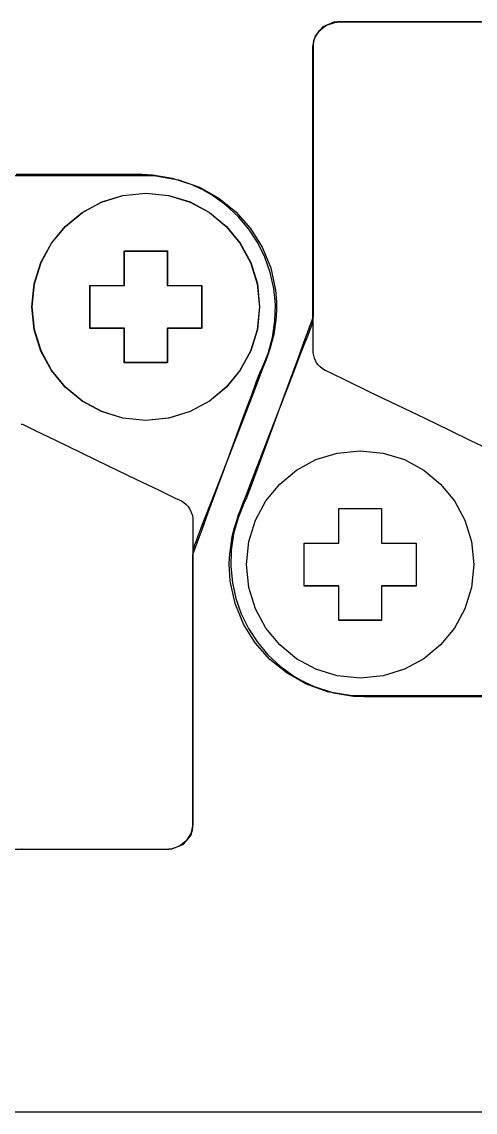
# Model space of a CAD drawing. Extents: x 1 to 47.7, y 0.2 to 35.
# Drawn here: x 37.102 to 37.63, y 8.915 to 10.185 of the extents above; entities that cross this region are included whole.
import ezdxf

# ---------------------------------------------------------------- set-up
doc = ezdxf.new("R2010")
doc.units = 0
doc.header["$MEASUREMENT"] = 0
for name, color, linetype in [('7_1__EMPTY_IO_BOARD_POSITI', 7, 'CONTINUOUS'), ('7_2___8__INDEPENDENT_INPUT', 7, 'CONTINUOUS'), ('7_3___8__OPTOISO_INDEPENDE', 7, 'CONTINUOUS'), ('7_4___24__OPTOISO_INDEPEND', 7, 'CONTINUOUS'), ('7_5___8__INDEPENDENT_INPUT', 7, 'CONTINUOUS'), ('7_6____8__INDEPENDENT_INPU', 7, 'CONTINUOUS'), ('7_7____8__OPTOISO_INDEPEND', 7, 'CONTINUOUS'), ('7_8____8__OPTOISO_INDEPEND', 7, 'CONTINUOUS'), ('8_0_____DWG', 7, 'CONTINUOUS')]:
    doc.layers.add(name, color=color, linetype=linetype)

msp = doc.modelspace()

# ---------------------------------------------------------------- linework, layer by layer
at = {"layer": '7_1__EMPTY_IO_BOARD_POSITI'}
for points in [[(37.6445, 9.3999), (37.6082, 9.3999), (37.5718, 9.3999), (37.539, 9.3999), (37.5251, 9.3999), (37.5133, 9.3999), (37.5042, 9.3999), (37.4982, 9.3999), (37.4957, 9.3999), (37.4942, 9.3999), (37.4908, 9.4), (37.484, 9.4003), (37.4576, 9.4047), (37.433, 9.4135), (37.4105, 9.4261), (37.3905, 9.4423), (37.3735, 9.4615), (37.3599, 9.4834), (37.3501, 9.5076), (37.3444, 9.5335), (37.3433, 9.547), (37.3432, 9.5531), (37.3432, 9.5544), (37.3437, 9.5648), (37.3466, 9.585), (37.3491, 9.5948), (37.3503, 9.5989), (37.3504, 9.5993), (37.3519, 9.6043), (37.353, 9.6081), (37.3537, 9.61), (37.3558, 9.6154), (37.3591, 9.624), (37.3635, 9.6352), (37.3687, 9.6487), (37.3746, 9.664), (37.3878, 9.6982), (37.4152, 9.7691), (37.4267, 9.7989), (37.4313, 9.8108), (37.435, 9.8202), (37.4374, 9.8265), (37.4386, 9.8295), (37.4387, 9.8298), (37.4389, 9.8305), (37.4396, 9.8326), (37.4406, 9.8386), (37.4407, 9.8404), (37.4407, 9.8405), (37.4407, 9.8425), (37.4407, 9.8496), (37.4407, 9.8611), (37.4407, 9.8765), (37.4407, 9.8952), (37.4407, 9.9166), (37.4407, 9.94), (37.4407, 10.0414), (37.4407, 10.0882), (37.4407, 10.1085), (37.4407, 10.1259), (37.4407, 10.1397), (37.4407, 10.1494), (37.4407, 10.1544), (37.4407, 10.1564), (37.443, 10.1665), (37.4485, 10.175), (37.4564, 10.1813), (37.4661, 10.1845), (37.4688, 10.1848), (37.4701, 10.1849), (37.4707, 10.1849), (37.4743, 10.1849), (37.4833, 10.1849), (37.4976, 10.1849), (37.517, 10.1849), (37.5413, 10.1849), (37.5705, 10.1849), (37.6044, 10.1849), (37.6428, 10.1849)], [(37.0715, 10.006), (37.103, 10.006), (37.1379, 10.006), (37.1728, 10.006), (37.2043, 10.006), (37.2177, 10.006), (37.229, 10.006), (37.2377, 10.006), (37.2435, 10.006), (37.2459, 10.006), (37.2474, 10.006), (37.2508, 10.0059), (37.2576, 10.0056), (37.284, 10.0012), (37.3086, 9.9924), (37.3311, 9.9798), (37.351, 9.9636), (37.368, 9.9444), (37.3817, 9.9225), (37.3915, 9.8984), (37.3971, 9.8724), (37.3983, 9.8589), (37.3984, 9.8528), (37.3984, 9.8515), (37.3979, 9.8411), (37.395, 9.8209), (37.3925, 9.8111), (37.3913, 9.807), (37.3912, 9.8066), (37.3897, 9.8016), (37.3886, 9.7979), (37.3886, 9.7979), (37.3879, 9.7959), (37.3858, 9.7905), (37.3824, 9.7819), (37.3781, 9.7707), (37.3729, 9.7572), (37.367, 9.7419), (37.3538, 9.7077), (37.3263, 9.6368), (37.3148, 9.6071), (37.3102, 9.5951), (37.3066, 9.5858), (37.3041, 9.5794), (37.303, 9.5764), (37.3029, 9.5762), (37.3027, 9.5754), (37.302, 9.5733), (37.301, 9.5673), (37.3009, 9.5655), (37.3009, 9.5654), (37.3009, 9.5634), (37.3009, 9.5564), (37.3009, 9.5448), (37.3009, 9.5294), (37.3009, 9.5107), (37.3009, 9.4893), (37.3009, 9.466), (37.3009, 9.3645), (37.3009, 9.3177), (37.3009, 9.2974), (37.3009, 9.28), (37.3009, 9.2662), (37.3009, 9.2565), (37.3009, 9.2515), (37.3009, 9.2495), (37.2985, 9.2394), (37.2931, 9.2309), (37.2852, 9.2247), (37.2755, 9.2214), (37.2728, 9.2211), (37.2715, 9.221), (37.2708, 9.221), (37.2673, 9.221), (37.2583, 9.221), (37.2441, 9.221), (37.2247, 9.221), (37.2004, 9.221), (37.1712, 9.221), (37.1374, 9.221), (37.0991, 9.221)], [(37.2209, 9.8778), (37.2209, 9.9181), (37.2709, 9.9181), (37.2709, 9.8778), (37.311, 9.8778), (37.311, 9.8279), (37.2709, 9.8279), (37.2709, 9.7879), (37.2209, 9.7879), (37.2209, 9.8279), (37.1808, 9.8279), (37.1808, 9.8778), (37.2209, 9.8778)], [(37.4707, 9.5777), (37.4707, 9.618), (37.5206, 9.618), (37.5206, 9.5777), (37.5608, 9.5777), (37.5608, 9.5277), (37.5206, 9.5277), (37.5206, 9.4878), (37.4707, 9.4878), (37.4707, 9.5277), (37.4306, 9.5277), (37.4306, 9.5777), (37.4707, 9.5777)]]:
    msp.add_lwpolyline(points, dxfattribs=at)
for points in [[(37.3784, 9.853), (37.3757, 9.8263), (37.368, 9.8015), (37.3557, 9.779), (37.3396, 9.7594), (37.32, 9.7432), (37.2975, 9.731), (37.2726, 9.7232), (37.2459, 9.7206), (37.2192, 9.7232), (37.1943, 9.731), (37.1718, 9.7432), (37.1522, 9.7594), (37.1361, 9.779), (37.1239, 9.8015), (37.1161, 9.8263), (37.1134, 9.853), (37.1161, 9.8797), (37.1239, 9.9046), (37.1361, 9.9271), (37.1522, 9.9467), (37.1718, 9.9629), (37.1943, 9.9751), (37.2192, 9.9828), (37.2459, 9.9855), (37.2726, 9.9828), (37.2975, 9.9751), (37.32, 9.9629), (37.3396, 9.9467), (37.3557, 9.9271), (37.368, 9.9046), (37.3757, 9.8797)], [(37.6281, 9.5529), (37.6254, 9.5262), (37.6177, 9.5013), (37.6055, 9.4788), (37.5893, 9.4592), (37.5697, 9.443), (37.5472, 9.4308), (37.5224, 9.4231), (37.4957, 9.4204), (37.469, 9.4231), (37.4441, 9.4308), (37.4216, 9.443), (37.402, 9.4592), (37.3858, 9.4788), (37.3736, 9.5013), (37.3659, 9.5262), (37.3632, 9.5529), (37.3659, 9.5796), (37.3736, 9.6045), (37.3858, 9.627), (37.402, 9.6466), (37.4216, 9.6627), (37.4441, 9.675), (37.469, 9.6827), (37.4957, 9.6854), (37.5224, 9.6827), (37.5472, 9.675), (37.5697, 9.6627), (37.5893, 9.6466), (37.6055, 9.627), (37.6177, 9.6045), (37.6254, 9.5796)]]:
    msp.add_lwpolyline(points, close=True, dxfattribs=at)
at = {"layer": '7_2___8__INDEPENDENT_INPUT'}
for points in [[(37.6368, 10.1851), (37.6095, 10.1851), (37.5845, 10.1851), (37.5618, 10.1851), (37.5415, 10.1851), (37.5237, 10.1851), (37.5083, 10.1851), (37.4955, 10.1851), (37.4854, 10.1851), (37.4779, 10.1851), (37.4731, 10.1851), (37.4707, 10.1851), (37.4688, 10.185), (37.4651, 10.1846), (37.452, 10.1792), (37.4435, 10.1692), (37.4414, 10.163), (37.4411, 10.1597), (37.4411, 10.1554), (37.4411, 10.1498), (37.4411, 10.1419), (37.4411, 10.1201), (37.4411, 10.0917), (37.4411, 10.0587), (37.4411, 9.9856), (37.4411, 9.9492), (37.4411, 9.9154), (37.4411, 9.886), (37.4411, 9.8627), (37.4411, 9.8539), (37.4411, 9.8474), (37.4411, 9.8433), (37.4411, 9.8419), (37.4407, 9.8409), (37.4397, 9.8382), (37.436, 9.8279), (37.4302, 9.8123), (37.423, 9.7926), (37.4057, 9.7456), (37.3877, 9.6966), (37.3795, 9.6745), (37.3725, 9.6555), (37.3671, 9.6408), (37.3638, 9.6318), (37.3631, 9.6298), (37.3629, 9.6294), (37.3611, 9.6258), (37.3534, 9.6074), (37.3482, 9.5885), (37.3454, 9.5695), (37.3449, 9.5504), (37.3468, 9.5315), (37.3509, 9.5131), (37.3571, 9.4952), (37.3655, 9.4782), (37.3759, 9.4623), (37.3882, 9.4476), (37.4025, 9.4344), (37.4186, 9.4229), (37.4273, 9.4178), (37.4299, 9.4164), (37.4312, 9.4158), (37.442, 9.4109), (37.4646, 9.4035), (37.488, 9.3996), (37.4999, 9.399), (37.5037, 9.3989), (37.512, 9.3989), (37.5265, 9.3989), (37.5459, 9.3989), (37.569, 9.3989), (37.5943, 9.3989), (37.6469, 9.3989)], [(37.0754, 9.2211), (37.105, 9.2211), (37.1323, 9.2211), (37.1573, 9.2211), (37.18, 9.2211), (37.2003, 9.2211), (37.2181, 9.2211), (37.2335, 9.2211), (37.2463, 9.2211), (37.2564, 9.2211), (37.2639, 9.2211), (37.2687, 9.2211), (37.2711, 9.2211), (37.273, 9.2212), (37.2768, 9.2216), (37.2898, 9.2271), (37.2984, 9.237), (37.3004, 9.2432), (37.3007, 9.2465), (37.3007, 9.2508), (37.3007, 9.2564), (37.3007, 9.2643), (37.3007, 9.2861), (37.3007, 9.3144), (37.3007, 9.3475), (37.3007, 9.4205), (37.3007, 9.4568), (37.3007, 9.4906), (37.3007, 9.5201), (37.3007, 9.5433), (37.3007, 9.5521), (37.3007, 9.5586), (37.3007, 9.5627), (37.3007, 9.5641), (37.3011, 9.5651), (37.3021, 9.5678), (37.3058, 9.5781), (37.3116, 9.5937), (37.3188, 9.6134), (37.3361, 9.6604), (37.3541, 9.7094), (37.3623, 9.7316), (37.3693, 9.7506), (37.3747, 9.7652), (37.378, 9.7742), (37.3787, 9.7763), (37.3789, 9.7766), (37.3807, 9.7802), (37.3884, 9.7987), (37.3936, 9.8175), (37.3964, 9.8366), (37.3969, 9.8556), (37.395, 9.8745), (37.3909, 9.893), (37.3847, 9.9108), (37.3763, 9.9278), (37.3659, 9.9437), (37.3536, 9.9584), (37.3393, 9.9716), (37.3232, 9.9832), (37.3145, 9.9882), (37.3119, 9.9896), (37.3106, 9.9903), (37.2998, 9.9952), (37.2772, 10.0025), (37.2538, 10.0064), (37.2419, 10.0071), (37.2381, 10.0071), (37.2298, 10.0071), (37.2153, 10.0071), (37.1959, 10.0071), (37.1729, 10.0071), (37.1475, 10.0071), (37.0949, 10.0071)], [(37.2212, 9.8781), (37.2212, 9.9184), (37.2711, 9.9184), (37.2711, 9.8781), (37.3113, 9.8781), (37.3113, 9.8282), (37.2711, 9.8282), (37.2711, 9.7882), (37.2212, 9.7882), (37.2212, 9.8282), (37.181, 9.8282), (37.181, 9.8781), (37.2212, 9.8781)], [(37.6379, 9.6906), (37.6244, 9.6971), (37.601, 9.7084), (37.5712, 9.7228), (37.5387, 9.7385), (37.507, 9.7538), (37.48, 9.7669), (37.4611, 9.776), (37.454, 9.7794), (37.4513, 9.7812), (37.4489, 9.7833), (37.4468, 9.7855), (37.445, 9.788), (37.4435, 9.7906), (37.4424, 9.7934), (37.4416, 9.7963), (37.4411, 9.7993), (37.4411, 9.8013), (37.4411, 9.8043), (37.4411, 9.8094), (37.4411, 9.816), (37.4411, 9.8232), (37.4411, 9.8302), (37.4411, 9.8361), (37.4411, 9.8403), (37.4411, 9.8419)], [(37.101, 9.7163), (37.1019, 9.7163), (37.1039, 9.7154), (37.1173, 9.7089), (37.1407, 9.6977), (37.1704, 9.6833), (37.2029, 9.6676), (37.2344, 9.6524), (37.2614, 9.6394), (37.2803, 9.6303), (37.2874, 9.6269), (37.2901, 9.6251), (37.2926, 9.623), (37.2948, 9.6208), (37.2966, 9.6183), (37.2982, 9.6156), (37.2994, 9.6128), (37.3002, 9.6098), (37.3007, 9.6067), (37.3007, 9.6047), (37.3007, 9.6018), (37.3007, 9.5966), (37.3007, 9.59), (37.3007, 9.5828), (37.3007, 9.5758), (37.3007, 9.5699), (37.3007, 9.5657), (37.3007, 9.5641)], [(37.4707, 9.5779), (37.4707, 9.6182), (37.5207, 9.6182), (37.5207, 9.5779), (37.5608, 9.5779), (37.5608, 9.5279), (37.5207, 9.5279), (37.5207, 9.488), (37.4707, 9.488), (37.4707, 9.5279), (37.4306, 9.5279), (37.4306, 9.5779), (37.4707, 9.5779)], [(37.102, 9.2211), (37.1016, 9.2211)]]:
    msp.add_lwpolyline(points, dxfattribs=at)
for points in [[(37.3786, 9.8532), (37.3759, 9.8265), (37.3682, 9.8016), (37.356, 9.7791), (37.3398, 9.7595), (37.3202, 9.7433), (37.2977, 9.7311), (37.2728, 9.7234), (37.2461, 9.7207), (37.2194, 9.7234), (37.1946, 9.7311), (37.1721, 9.7433), (37.1525, 9.7595), (37.1363, 9.7791), (37.1241, 9.8016), (37.1164, 9.8265), (37.1137, 9.8532), (37.1164, 9.8799), (37.1241, 9.9047), (37.1363, 9.9272), (37.1525, 9.9468), (37.1721, 9.963), (37.1946, 9.9752), (37.2194, 9.9829), (37.2461, 9.9856), (37.2728, 9.9829), (37.2977, 9.9752), (37.3202, 9.963), (37.3398, 9.9468), (37.356, 9.9272), (37.3682, 9.9047), (37.3759, 9.8799)], [(37.6281, 9.5529), (37.6254, 9.5262), (37.6177, 9.5013), (37.6055, 9.4788), (37.5893, 9.4592), (37.5697, 9.443), (37.5472, 9.4308), (37.5224, 9.4231), (37.4957, 9.4204), (37.469, 9.4231), (37.4441, 9.4308), (37.4216, 9.443), (37.402, 9.4592), (37.3858, 9.4788), (37.3736, 9.5013), (37.3659, 9.5262), (37.3632, 9.5529), (37.3659, 9.5796), (37.3736, 9.6045), (37.3858, 9.627), (37.402, 9.6466), (37.4216, 9.6627), (37.4441, 9.675), (37.469, 9.6827), (37.4957, 9.6854), (37.5224, 9.6827), (37.5472, 9.675), (37.5697, 9.6627), (37.5893, 9.6466), (37.6055, 9.627), (37.6177, 9.6045), (37.6254, 9.5796)]]:
    msp.add_lwpolyline(points, close=True, dxfattribs=at)
at = {"layer": '7_3___8__OPTOISO_INDEPENDE'}
for points in [[(37.6368, 10.1851), (37.6095, 10.1851), (37.5845, 10.1851), (37.5618, 10.1851), (37.5415, 10.1851), (37.5237, 10.1851), (37.5083, 10.1851), (37.4955, 10.1851), (37.4854, 10.1851), (37.4779, 10.1851), (37.4731, 10.1851), (37.4707, 10.1851), (37.4688, 10.185), (37.4651, 10.1846), (37.452, 10.1792), (37.4435, 10.1692), (37.4414, 10.163), (37.4411, 10.1597), (37.4411, 10.1554), (37.4411, 10.1498), (37.4411, 10.1419), (37.4411, 10.1201), (37.4411, 10.0917), (37.4411, 10.0587), (37.4411, 9.9856), (37.4411, 9.9492), (37.4411, 9.9154), (37.4411, 9.886), (37.4411, 9.8627), (37.4411, 9.8539), (37.4411, 9.8474), (37.4411, 9.8433), (37.4411, 9.8419), (37.4407, 9.8409), (37.4397, 9.8382), (37.436, 9.8279), (37.4302, 9.8123), (37.423, 9.7926), (37.4057, 9.7456), (37.3877, 9.6966), (37.3795, 9.6745), (37.3725, 9.6555), (37.3671, 9.6408), (37.3638, 9.6318), (37.3631, 9.6298), (37.3629, 9.6294), (37.3611, 9.6258), (37.3534, 9.6074), (37.3482, 9.5885), (37.3454, 9.5695), (37.3449, 9.5504), (37.3468, 9.5315), (37.3509, 9.5131), (37.3571, 9.4952), (37.3655, 9.4782), (37.3759, 9.4623), (37.3882, 9.4476), (37.4025, 9.4344), (37.4186, 9.4229), (37.4273, 9.4178), (37.4299, 9.4164), (37.4312, 9.4158), (37.442, 9.4109), (37.4646, 9.4035), (37.488, 9.3996), (37.4999, 9.399), (37.5037, 9.3989), (37.512, 9.3989), (37.5265, 9.3989), (37.5459, 9.3989), (37.569, 9.3989), (37.5943, 9.3989), (37.6469, 9.3989)], [(37.0754, 9.2211), (37.105, 9.2211), (37.1323, 9.2211), (37.1573, 9.2211), (37.18, 9.2211), (37.2003, 9.2211), (37.2181, 9.2211), (37.2335, 9.2211), (37.2463, 9.2211), (37.2564, 9.2211), (37.2639, 9.2211), (37.2687, 9.2211), (37.2711, 9.2211), (37.273, 9.2212), (37.2768, 9.2216), (37.2898, 9.2271), (37.2984, 9.237), (37.3004, 9.2432), (37.3007, 9.2465), (37.3007, 9.2508), (37.3007, 9.2564), (37.3007, 9.2643), (37.3007, 9.2861), (37.3007, 9.3144), (37.3007, 9.3475), (37.3007, 9.4205), (37.3007, 9.4568), (37.3007, 9.4906), (37.3007, 9.5201), (37.3007, 9.5433), (37.3007, 9.5521), (37.3007, 9.5586), (37.3007, 9.5627), (37.3007, 9.5641), (37.3011, 9.5651), (37.3021, 9.5678), (37.3058, 9.5781), (37.3116, 9.5937), (37.3188, 9.6134), (37.3361, 9.6604), (37.3541, 9.7094), (37.3623, 9.7316), (37.3693, 9.7506), (37.3747, 9.7652), (37.378, 9.7742), (37.3787, 9.7763), (37.3789, 9.7766), (37.3807, 9.7802), (37.3884, 9.7987), (37.3936, 9.8175), (37.3964, 9.8366), (37.3969, 9.8556), (37.395, 9.8745), (37.3909, 9.893), (37.3847, 9.9108), (37.3763, 9.9278), (37.3659, 9.9437), (37.3536, 9.9584), (37.3393, 9.9716), (37.3232, 9.9832), (37.3145, 9.9882), (37.3119, 9.9896), (37.3106, 9.9903), (37.2998, 9.9952), (37.2772, 10.0025), (37.2538, 10.0064), (37.2419, 10.0071), (37.2381, 10.0071), (37.2298, 10.0071), (37.2153, 10.0071), (37.1959, 10.0071), (37.1729, 10.0071), (37.1475, 10.0071), (37.0949, 10.0071)], [(37.2212, 9.8781), (37.2212, 9.9184), (37.2711, 9.9184), (37.2711, 9.8781), (37.3113, 9.8781), (37.3113, 9.8282), (37.2711, 9.8282), (37.2711, 9.7882), (37.2212, 9.7882), (37.2212, 9.8282), (37.181, 9.8282), (37.181, 9.8781), (37.2212, 9.8781)], [(37.6379, 9.6906), (37.6244, 9.6971), (37.601, 9.7084), (37.5712, 9.7228), (37.5387, 9.7385), (37.507, 9.7538), (37.48, 9.7669), (37.4611, 9.776), (37.454, 9.7794), (37.4513, 9.7812), (37.4489, 9.7833), (37.4468, 9.7855), (37.445, 9.788), (37.4435, 9.7906), (37.4424, 9.7934), (37.4416, 9.7963), (37.4411, 9.7993), (37.4411, 9.8013), (37.4411, 9.8043), (37.4411, 9.8094), (37.4411, 9.816), (37.4411, 9.8232), (37.4411, 9.8302), (37.4411, 9.8361), (37.4411, 9.8403), (37.4411, 9.8419)], [(37.101, 9.7163), (37.1019, 9.7163), (37.1039, 9.7154), (37.1173, 9.7089), (37.1407, 9.6977), (37.1704, 9.6833), (37.2029, 9.6676), (37.2344, 9.6524), (37.2614, 9.6394), (37.2803, 9.6303), (37.2874, 9.6269), (37.2901, 9.6251), (37.2926, 9.623), (37.2948, 9.6208), (37.2966, 9.6183), (37.2982, 9.6156), (37.2994, 9.6128), (37.3002, 9.6098), (37.3007, 9.6067), (37.3007, 9.6047), (37.3007, 9.6018), (37.3007, 9.5966), (37.3007, 9.59), (37.3007, 9.5828), (37.3007, 9.5758), (37.3007, 9.5699), (37.3007, 9.5657), (37.3007, 9.5641)], [(37.4707, 9.5779), (37.4707, 9.6182), (37.5207, 9.6182), (37.5207, 9.5779), (37.5608, 9.5779), (37.5608, 9.5279), (37.5207, 9.5279), (37.5207, 9.488), (37.4707, 9.488), (37.4707, 9.5279), (37.4306, 9.5279), (37.4306, 9.5779), (37.4707, 9.5779)], [(37.102, 9.2211), (37.1016, 9.2211)]]:
    msp.add_lwpolyline(points, dxfattribs=at)
for points in [[(37.3786, 9.8532), (37.3759, 9.8265), (37.3682, 9.8016), (37.356, 9.7791), (37.3398, 9.7595), (37.3202, 9.7433), (37.2977, 9.7311), (37.2728, 9.7234), (37.2461, 9.7207), (37.2194, 9.7234), (37.1946, 9.7311), (37.1721, 9.7433), (37.1525, 9.7595), (37.1363, 9.7791), (37.1241, 9.8016), (37.1164, 9.8265), (37.1137, 9.8532), (37.1164, 9.8799), (37.1241, 9.9047), (37.1363, 9.9272), (37.1525, 9.9468), (37.1721, 9.963), (37.1946, 9.9752), (37.2194, 9.9829), (37.2461, 9.9856), (37.2728, 9.9829), (37.2977, 9.9752), (37.3202, 9.963), (37.3398, 9.9468), (37.356, 9.9272), (37.3682, 9.9047), (37.3759, 9.8799)], [(37.6281, 9.5529), (37.6254, 9.5262), (37.6177, 9.5013), (37.6055, 9.4788), (37.5893, 9.4592), (37.5697, 9.443), (37.5472, 9.4308), (37.5224, 9.4231), (37.4957, 9.4204), (37.469, 9.4231), (37.4441, 9.4308), (37.4216, 9.443), (37.402, 9.4592), (37.3858, 9.4788), (37.3736, 9.5013), (37.3659, 9.5262), (37.3632, 9.5529), (37.3659, 9.5796), (37.3736, 9.6045), (37.3858, 9.627), (37.402, 9.6466), (37.4216, 9.6627), (37.4441, 9.675), (37.469, 9.6827), (37.4957, 9.6854), (37.5224, 9.6827), (37.5472, 9.675), (37.5697, 9.6627), (37.5893, 9.6466), (37.6055, 9.627), (37.6177, 9.6045), (37.6254, 9.5796)]]:
    msp.add_lwpolyline(points, close=True, dxfattribs=at)
at = {"layer": '7_4___24__OPTOISO_INDEPEND'}
for points in [[(37.6368, 10.1851), (37.6095, 10.1851), (37.5845, 10.1851), (37.5618, 10.1851), (37.5415, 10.1851), (37.5237, 10.1851), (37.5083, 10.1851), (37.4955, 10.1851), (37.4854, 10.1851), (37.4779, 10.1851), (37.4731, 10.1851), (37.4707, 10.1851), (37.4688, 10.185), (37.4651, 10.1846), (37.452, 10.1792), (37.4435, 10.1692), (37.4414, 10.163), (37.4411, 10.1597), (37.4411, 10.1554), (37.4411, 10.1498), (37.4411, 10.1419), (37.4411, 10.1201), (37.4411, 10.0917), (37.4411, 10.0587), (37.4411, 9.9856), (37.4411, 9.9492), (37.4411, 9.9154), (37.4411, 9.886), (37.4411, 9.8627), (37.4411, 9.8539), (37.4411, 9.8474), (37.4411, 9.8433), (37.4411, 9.8419), (37.4407, 9.8409), (37.4397, 9.8382), (37.436, 9.8279), (37.4302, 9.8123), (37.423, 9.7926), (37.4057, 9.7456), (37.3877, 9.6966), (37.3795, 9.6745), (37.3725, 9.6555), (37.3671, 9.6408), (37.3638, 9.6318), (37.3631, 9.6298), (37.3629, 9.6294), (37.3611, 9.6258), (37.3534, 9.6074), (37.3482, 9.5885), (37.3454, 9.5695), (37.3449, 9.5504), (37.3468, 9.5315), (37.3509, 9.5131), (37.3571, 9.4952), (37.3655, 9.4782), (37.3759, 9.4623), (37.3882, 9.4476), (37.4025, 9.4344), (37.4186, 9.4229), (37.4273, 9.4178), (37.4299, 9.4164), (37.4312, 9.4158), (37.442, 9.4109), (37.4646, 9.4035), (37.488, 9.3996), (37.4999, 9.399), (37.5037, 9.3989), (37.512, 9.3989), (37.5265, 9.3989), (37.5459, 9.3989), (37.569, 9.3989), (37.5943, 9.3989), (37.6469, 9.3989)], [(37.0754, 9.2211), (37.105, 9.2211), (37.1323, 9.2211), (37.1573, 9.2211), (37.18, 9.2211), (37.2003, 9.2211), (37.2181, 9.2211), (37.2335, 9.2211), (37.2463, 9.2211), (37.2564, 9.2211), (37.2639, 9.2211), (37.2687, 9.2211), (37.2711, 9.2211), (37.273, 9.2212), (37.2768, 9.2216), (37.2898, 9.2271), (37.2984, 9.237), (37.3004, 9.2432), (37.3007, 9.2465), (37.3007, 9.2508), (37.3007, 9.2564), (37.3007, 9.2643), (37.3007, 9.2861), (37.3007, 9.3144), (37.3007, 9.3475), (37.3007, 9.4205), (37.3007, 9.4568), (37.3007, 9.4906), (37.3007, 9.5201), (37.3007, 9.5433), (37.3007, 9.5521), (37.3007, 9.5586), (37.3007, 9.5627), (37.3007, 9.5641), (37.3011, 9.5651), (37.3021, 9.5678), (37.3058, 9.5781), (37.3116, 9.5937), (37.3188, 9.6134), (37.3361, 9.6604), (37.3541, 9.7094), (37.3623, 9.7316), (37.3693, 9.7506), (37.3747, 9.7652), (37.378, 9.7742), (37.3787, 9.7763), (37.3789, 9.7766), (37.3807, 9.7802), (37.3884, 9.7987), (37.3936, 9.8175), (37.3964, 9.8366), (37.3969, 9.8556), (37.395, 9.8745), (37.3909, 9.893), (37.3847, 9.9108), (37.3763, 9.9278), (37.3659, 9.9437), (37.3536, 9.9584), (37.3393, 9.9716), (37.3232, 9.9832), (37.3145, 9.9882), (37.3119, 9.9896), (37.3106, 9.9903), (37.2998, 9.9952), (37.2772, 10.0025), (37.2538, 10.0064), (37.2419, 10.0071), (37.2381, 10.0071), (37.2298, 10.0071), (37.2153, 10.0071), (37.1959, 10.0071), (37.1729, 10.0071), (37.1475, 10.0071), (37.0949, 10.0071)], [(37.2212, 9.8781), (37.2212, 9.9184), (37.2711, 9.9184), (37.2711, 9.8781), (37.3113, 9.8781), (37.3113, 9.8282), (37.2711, 9.8282), (37.2711, 9.7882), (37.2212, 9.7882), (37.2212, 9.8282), (37.181, 9.8282), (37.181, 9.8781), (37.2212, 9.8781)], [(37.6379, 9.6906), (37.6244, 9.6971), (37.601, 9.7084), (37.5712, 9.7228), (37.5387, 9.7385), (37.507, 9.7538), (37.48, 9.7669), (37.4611, 9.776), (37.454, 9.7794), (37.4513, 9.7812), (37.4489, 9.7833), (37.4468, 9.7855), (37.445, 9.788), (37.4435, 9.7906), (37.4424, 9.7934), (37.4416, 9.7963), (37.4411, 9.7993), (37.4411, 9.8013), (37.4411, 9.8043), (37.4411, 9.8094), (37.4411, 9.816), (37.4411, 9.8232), (37.4411, 9.8302), (37.4411, 9.8361), (37.4411, 9.8403), (37.4411, 9.8419)], [(37.101, 9.7163), (37.1019, 9.7163), (37.1039, 9.7154), (37.1173, 9.7089), (37.1407, 9.6977), (37.1704, 9.6833), (37.2029, 9.6676), (37.2344, 9.6524), (37.2614, 9.6394), (37.2803, 9.6303), (37.2874, 9.6269), (37.2901, 9.6251), (37.2926, 9.623), (37.2948, 9.6208), (37.2966, 9.6183), (37.2982, 9.6156), (37.2994, 9.6128), (37.3002, 9.6098), (37.3007, 9.6067), (37.3007, 9.6047), (37.3007, 9.6018), (37.3007, 9.5966), (37.3007, 9.59), (37.3007, 9.5828), (37.3007, 9.5758), (37.3007, 9.5699), (37.3007, 9.5657), (37.3007, 9.5641)], [(37.4707, 9.5779), (37.4707, 9.6182), (37.5207, 9.6182), (37.5207, 9.5779), (37.5608, 9.5779), (37.5608, 9.5279), (37.5207, 9.5279), (37.5207, 9.488), (37.4707, 9.488), (37.4707, 9.5279), (37.4306, 9.5279), (37.4306, 9.5779), (37.4707, 9.5779)], [(37.102, 9.2211), (37.1016, 9.2211)]]:
    msp.add_lwpolyline(points, dxfattribs=at)
for points in [[(37.3786, 9.8532), (37.3759, 9.8265), (37.3682, 9.8016), (37.356, 9.7791), (37.3398, 9.7595), (37.3202, 9.7433), (37.2977, 9.7311), (37.2728, 9.7234), (37.2461, 9.7207), (37.2194, 9.7234), (37.1946, 9.7311), (37.1721, 9.7433), (37.1525, 9.7595), (37.1363, 9.7791), (37.1241, 9.8016), (37.1164, 9.8265), (37.1137, 9.8532), (37.1164, 9.8799), (37.1241, 9.9047), (37.1363, 9.9272), (37.1525, 9.9468), (37.1721, 9.963), (37.1946, 9.9752), (37.2194, 9.9829), (37.2461, 9.9856), (37.2728, 9.9829), (37.2977, 9.9752), (37.3202, 9.963), (37.3398, 9.9468), (37.356, 9.9272), (37.3682, 9.9047), (37.3759, 9.8799)], [(37.6281, 9.5529), (37.6254, 9.5262), (37.6177, 9.5013), (37.6055, 9.4788), (37.5893, 9.4592), (37.5697, 9.443), (37.5472, 9.4308), (37.5224, 9.4231), (37.4957, 9.4204), (37.469, 9.4231), (37.4441, 9.4308), (37.4216, 9.443), (37.402, 9.4592), (37.3858, 9.4788), (37.3736, 9.5013), (37.3659, 9.5262), (37.3632, 9.5529), (37.3659, 9.5796), (37.3736, 9.6045), (37.3858, 9.627), (37.402, 9.6466), (37.4216, 9.6627), (37.4441, 9.675), (37.469, 9.6827), (37.4957, 9.6854), (37.5224, 9.6827), (37.5472, 9.675), (37.5697, 9.6627), (37.5893, 9.6466), (37.6055, 9.627), (37.6177, 9.6045), (37.6254, 9.5796)]]:
    msp.add_lwpolyline(points, close=True, dxfattribs=at)
at = {"layer": '7_5___8__INDEPENDENT_INPUT'}
for points in [[(37.6368, 10.1851), (37.6095, 10.1851), (37.5845, 10.1851), (37.5618, 10.1851), (37.5415, 10.1851), (37.5237, 10.1851), (37.5083, 10.1851), (37.4955, 10.1851), (37.4854, 10.1851), (37.4779, 10.1851), (37.4731, 10.1851), (37.4707, 10.1851), (37.4688, 10.185), (37.4651, 10.1846), (37.452, 10.1792), (37.4435, 10.1692), (37.4414, 10.163), (37.4411, 10.1597), (37.4411, 10.1554), (37.4411, 10.1498), (37.4411, 10.1419), (37.4411, 10.1201), (37.4411, 10.0917), (37.4411, 10.0587), (37.4411, 9.9856), (37.4411, 9.9492), (37.4411, 9.9154), (37.4411, 9.886), (37.4411, 9.8627), (37.4411, 9.8539), (37.4411, 9.8474), (37.4411, 9.8433), (37.4411, 9.8419), (37.4407, 9.8409), (37.4397, 9.8382), (37.436, 9.8279), (37.4302, 9.8123), (37.423, 9.7926), (37.4057, 9.7456), (37.3877, 9.6966), (37.3795, 9.6745), (37.3725, 9.6555), (37.3671, 9.6408), (37.3638, 9.6318), (37.3631, 9.6298), (37.3629, 9.6294), (37.3611, 9.6258), (37.3534, 9.6074), (37.3482, 9.5885), (37.3454, 9.5695), (37.3449, 9.5504), (37.3468, 9.5315), (37.3509, 9.5131), (37.3571, 9.4952), (37.3655, 9.4782), (37.3759, 9.4623), (37.3882, 9.4476), (37.4025, 9.4344), (37.4186, 9.4229), (37.4273, 9.4178), (37.4299, 9.4164), (37.4312, 9.4158), (37.442, 9.4109), (37.4646, 9.4035), (37.488, 9.3996), (37.4999, 9.399), (37.5037, 9.3989), (37.512, 9.3989), (37.5265, 9.3989), (37.5459, 9.3989), (37.569, 9.3989), (37.5943, 9.3989), (37.6469, 9.3989)], [(37.0754, 9.2211), (37.105, 9.2211), (37.1323, 9.2211), (37.1573, 9.2211), (37.18, 9.2211), (37.2003, 9.2211), (37.2181, 9.2211), (37.2335, 9.2211), (37.2463, 9.2211), (37.2564, 9.2211), (37.2639, 9.2211), (37.2687, 9.2211), (37.2711, 9.2211), (37.273, 9.2212), (37.2768, 9.2216), (37.2898, 9.2271), (37.2984, 9.237), (37.3004, 9.2432), (37.3007, 9.2465), (37.3007, 9.2508), (37.3007, 9.2564), (37.3007, 9.2643), (37.3007, 9.2861), (37.3007, 9.3144), (37.3007, 9.3475), (37.3007, 9.4205), (37.3007, 9.4568), (37.3007, 9.4906), (37.3007, 9.5201), (37.3007, 9.5433), (37.3007, 9.5521), (37.3007, 9.5586), (37.3007, 9.5627), (37.3007, 9.5641), (37.3011, 9.5651), (37.3021, 9.5678), (37.3058, 9.5781), (37.3116, 9.5937), (37.3188, 9.6134), (37.3361, 9.6604), (37.3541, 9.7094), (37.3623, 9.7316), (37.3693, 9.7506), (37.3747, 9.7652), (37.378, 9.7742), (37.3787, 9.7763), (37.3789, 9.7766), (37.3807, 9.7802), (37.3884, 9.7987), (37.3936, 9.8175), (37.3964, 9.8366), (37.3969, 9.8556), (37.395, 9.8745), (37.3909, 9.893), (37.3847, 9.9108), (37.3763, 9.9278), (37.3659, 9.9437), (37.3536, 9.9584), (37.3393, 9.9716), (37.3232, 9.9832), (37.3145, 9.9882), (37.3119, 9.9896), (37.3106, 9.9903), (37.2998, 9.9952), (37.2772, 10.0025), (37.2538, 10.0064), (37.2419, 10.0071), (37.2381, 10.0071), (37.2298, 10.0071), (37.2153, 10.0071), (37.1959, 10.0071), (37.1729, 10.0071), (37.1475, 10.0071), (37.0949, 10.0071)], [(37.2212, 9.8781), (37.2212, 9.9184), (37.2711, 9.9184), (37.2711, 9.8781), (37.3113, 9.8781), (37.3113, 9.8282), (37.2711, 9.8282), (37.2711, 9.7882), (37.2212, 9.7882), (37.2212, 9.8282), (37.181, 9.8282), (37.181, 9.8781), (37.2212, 9.8781)], [(37.6379, 9.6906), (37.6244, 9.6971), (37.601, 9.7084), (37.5712, 9.7228), (37.5387, 9.7385), (37.507, 9.7538), (37.48, 9.7669), (37.4611, 9.776), (37.454, 9.7794), (37.4513, 9.7812), (37.4489, 9.7833), (37.4468, 9.7855), (37.445, 9.788), (37.4435, 9.7906), (37.4424, 9.7934), (37.4416, 9.7963), (37.4411, 9.7993), (37.4411, 9.8013), (37.4411, 9.8043), (37.4411, 9.8094), (37.4411, 9.816), (37.4411, 9.8232), (37.4411, 9.8302), (37.4411, 9.8361), (37.4411, 9.8403), (37.4411, 9.8419)], [(37.101, 9.7163), (37.1019, 9.7163), (37.1039, 9.7154), (37.1173, 9.7089), (37.1407, 9.6977), (37.1704, 9.6833), (37.2029, 9.6676), (37.2344, 9.6524), (37.2614, 9.6394), (37.2803, 9.6303), (37.2874, 9.6269), (37.2901, 9.6251), (37.2926, 9.623), (37.2948, 9.6208), (37.2966, 9.6183), (37.2982, 9.6156), (37.2994, 9.6128), (37.3002, 9.6098), (37.3007, 9.6067), (37.3007, 9.6047), (37.3007, 9.6018), (37.3007, 9.5966), (37.3007, 9.59), (37.3007, 9.5828), (37.3007, 9.5758), (37.3007, 9.5699), (37.3007, 9.5657), (37.3007, 9.5641)], [(37.4707, 9.5779), (37.4707, 9.6182), (37.5207, 9.6182), (37.5207, 9.5779), (37.5608, 9.5779), (37.5608, 9.5279), (37.5207, 9.5279), (37.5207, 9.488), (37.4707, 9.488), (37.4707, 9.5279), (37.4306, 9.5279), (37.4306, 9.5779), (37.4707, 9.5779)], [(37.102, 9.2211), (37.1016, 9.2211)]]:
    msp.add_lwpolyline(points, dxfattribs=at)
for points in [[(37.3786, 9.8532), (37.3759, 9.8265), (37.3682, 9.8016), (37.356, 9.7791), (37.3398, 9.7595), (37.3202, 9.7433), (37.2977, 9.7311), (37.2728, 9.7234), (37.2461, 9.7207), (37.2194, 9.7234), (37.1946, 9.7311), (37.1721, 9.7433), (37.1525, 9.7595), (37.1363, 9.7791), (37.1241, 9.8016), (37.1164, 9.8265), (37.1137, 9.8532), (37.1164, 9.8799), (37.1241, 9.9047), (37.1363, 9.9272), (37.1525, 9.9468), (37.1721, 9.963), (37.1946, 9.9752), (37.2194, 9.9829), (37.2461, 9.9856), (37.2728, 9.9829), (37.2977, 9.9752), (37.3202, 9.963), (37.3398, 9.9468), (37.356, 9.9272), (37.3682, 9.9047), (37.3759, 9.8799)], [(37.6281, 9.5529), (37.6254, 9.5262), (37.6177, 9.5013), (37.6055, 9.4788), (37.5893, 9.4592), (37.5697, 9.443), (37.5472, 9.4308), (37.5224, 9.4231), (37.4957, 9.4204), (37.469, 9.4231), (37.4441, 9.4308), (37.4216, 9.443), (37.402, 9.4592), (37.3858, 9.4788), (37.3736, 9.5013), (37.3659, 9.5262), (37.3632, 9.5529), (37.3659, 9.5796), (37.3736, 9.6045), (37.3858, 9.627), (37.402, 9.6466), (37.4216, 9.6627), (37.4441, 9.675), (37.469, 9.6827), (37.4957, 9.6854), (37.5224, 9.6827), (37.5472, 9.675), (37.5697, 9.6627), (37.5893, 9.6466), (37.6055, 9.627), (37.6177, 9.6045), (37.6254, 9.5796)]]:
    msp.add_lwpolyline(points, close=True, dxfattribs=at)
at = {"layer": '7_6____8__INDEPENDENT_INPU'}
for points in [[(37.6368, 10.1851), (37.6095, 10.1851), (37.5845, 10.1851), (37.5618, 10.1851), (37.5415, 10.1851), (37.5237, 10.1851), (37.5083, 10.1851), (37.4955, 10.1851), (37.4854, 10.1851), (37.4779, 10.1851), (37.4731, 10.1851), (37.4707, 10.1851), (37.4688, 10.185), (37.4651, 10.1846), (37.452, 10.1792), (37.4435, 10.1692), (37.4414, 10.163), (37.4411, 10.1597), (37.4411, 10.1554), (37.4411, 10.1498), (37.4411, 10.1419), (37.4411, 10.1201), (37.4411, 10.0917), (37.4411, 10.0587), (37.4411, 9.9856), (37.4411, 9.9492), (37.4411, 9.9154), (37.4411, 9.886), (37.4411, 9.8627), (37.4411, 9.8539), (37.4411, 9.8474), (37.4411, 9.8433), (37.4411, 9.8419), (37.4407, 9.8409), (37.4397, 9.8382), (37.436, 9.8279), (37.4302, 9.8123), (37.423, 9.7926), (37.4057, 9.7456), (37.3877, 9.6966), (37.3795, 9.6745), (37.3725, 9.6555), (37.3671, 9.6408), (37.3638, 9.6318), (37.3631, 9.6298), (37.3629, 9.6294), (37.3611, 9.6258), (37.3534, 9.6074), (37.3482, 9.5885), (37.3454, 9.5695), (37.3449, 9.5504), (37.3468, 9.5315), (37.3509, 9.5131), (37.3571, 9.4952), (37.3655, 9.4782), (37.3759, 9.4623), (37.3882, 9.4476), (37.4025, 9.4344), (37.4186, 9.4229), (37.4273, 9.4178), (37.4299, 9.4164), (37.4312, 9.4158), (37.442, 9.4109), (37.4646, 9.4035), (37.488, 9.3996), (37.4999, 9.399), (37.5037, 9.3989), (37.512, 9.3989), (37.5265, 9.3989), (37.5459, 9.3989), (37.569, 9.3989), (37.5943, 9.3989), (37.6469, 9.3989)], [(37.0754, 9.2211), (37.105, 9.2211), (37.1323, 9.2211), (37.1573, 9.2211), (37.18, 9.2211), (37.2003, 9.2211), (37.2181, 9.2211), (37.2335, 9.2211), (37.2463, 9.2211), (37.2564, 9.2211), (37.2639, 9.2211), (37.2687, 9.2211), (37.2711, 9.2211), (37.273, 9.2212), (37.2768, 9.2216), (37.2898, 9.2271), (37.2984, 9.237), (37.3004, 9.2432), (37.3007, 9.2465), (37.3007, 9.2508), (37.3007, 9.2564), (37.3007, 9.2643), (37.3007, 9.2861), (37.3007, 9.3144), (37.3007, 9.3475), (37.3007, 9.4205), (37.3007, 9.4568), (37.3007, 9.4906), (37.3007, 9.5201), (37.3007, 9.5433), (37.3007, 9.5521), (37.3007, 9.5586), (37.3007, 9.5627), (37.3007, 9.5641), (37.3011, 9.5651), (37.3021, 9.5678), (37.3058, 9.5781), (37.3116, 9.5937), (37.3188, 9.6134), (37.3361, 9.6604), (37.3541, 9.7094), (37.3623, 9.7316), (37.3693, 9.7506), (37.3747, 9.7652), (37.378, 9.7742), (37.3787, 9.7763), (37.3789, 9.7766), (37.3807, 9.7802), (37.3884, 9.7987), (37.3936, 9.8175), (37.3964, 9.8366), (37.3969, 9.8556), (37.395, 9.8745), (37.3909, 9.893), (37.3847, 9.9108), (37.3763, 9.9278), (37.3659, 9.9437), (37.3536, 9.9584), (37.3393, 9.9716), (37.3232, 9.9832), (37.3145, 9.9882), (37.3119, 9.9896), (37.3106, 9.9903), (37.2998, 9.9952), (37.2772, 10.0025), (37.2538, 10.0064), (37.2419, 10.0071), (37.2381, 10.0071), (37.2298, 10.0071), (37.2153, 10.0071), (37.1959, 10.0071), (37.1729, 10.0071), (37.1475, 10.0071), (37.0949, 10.0071)], [(37.2212, 9.8781), (37.2212, 9.9184), (37.2711, 9.9184), (37.2711, 9.8781), (37.3113, 9.8781), (37.3113, 9.8282), (37.2711, 9.8282), (37.2711, 9.7882), (37.2212, 9.7882), (37.2212, 9.8282), (37.181, 9.8282), (37.181, 9.8781), (37.2212, 9.8781)], [(37.6379, 9.6906), (37.6244, 9.6971), (37.601, 9.7084), (37.5712, 9.7228), (37.5387, 9.7385), (37.507, 9.7538), (37.48, 9.7669), (37.4611, 9.776), (37.454, 9.7794), (37.4513, 9.7812), (37.4489, 9.7833), (37.4468, 9.7855), (37.445, 9.788), (37.4435, 9.7906), (37.4424, 9.7934), (37.4416, 9.7963), (37.4411, 9.7993), (37.4411, 9.8013), (37.4411, 9.8043), (37.4411, 9.8094), (37.4411, 9.816), (37.4411, 9.8232), (37.4411, 9.8302), (37.4411, 9.8361), (37.4411, 9.8403), (37.4411, 9.8419)], [(37.101, 9.7163), (37.1019, 9.7163), (37.1039, 9.7154), (37.1173, 9.7089), (37.1407, 9.6977), (37.1704, 9.6833), (37.2029, 9.6676), (37.2344, 9.6524), (37.2614, 9.6394), (37.2803, 9.6303), (37.2874, 9.6269), (37.2901, 9.6251), (37.2926, 9.623), (37.2948, 9.6208), (37.2966, 9.6183), (37.2982, 9.6156), (37.2994, 9.6128), (37.3002, 9.6098), (37.3007, 9.6067), (37.3007, 9.6047), (37.3007, 9.6018), (37.3007, 9.5966), (37.3007, 9.59), (37.3007, 9.5828), (37.3007, 9.5758), (37.3007, 9.5699), (37.3007, 9.5657), (37.3007, 9.5641)], [(37.4707, 9.5779), (37.4707, 9.6182), (37.5207, 9.6182), (37.5207, 9.5779), (37.5608, 9.5779), (37.5608, 9.5279), (37.5207, 9.5279), (37.5207, 9.488), (37.4707, 9.488), (37.4707, 9.5279), (37.4306, 9.5279), (37.4306, 9.5779), (37.4707, 9.5779)], [(37.102, 9.2211), (37.1016, 9.2211)]]:
    msp.add_lwpolyline(points, dxfattribs=at)
for points in [[(37.3786, 9.8532), (37.3759, 9.8265), (37.3682, 9.8016), (37.356, 9.7791), (37.3398, 9.7595), (37.3202, 9.7433), (37.2977, 9.7311), (37.2728, 9.7234), (37.2461, 9.7207), (37.2194, 9.7234), (37.1946, 9.7311), (37.1721, 9.7433), (37.1525, 9.7595), (37.1363, 9.7791), (37.1241, 9.8016), (37.1164, 9.8265), (37.1137, 9.8532), (37.1164, 9.8799), (37.1241, 9.9047), (37.1363, 9.9272), (37.1525, 9.9468), (37.1721, 9.963), (37.1946, 9.9752), (37.2194, 9.9829), (37.2461, 9.9856), (37.2728, 9.9829), (37.2977, 9.9752), (37.3202, 9.963), (37.3398, 9.9468), (37.356, 9.9272), (37.3682, 9.9047), (37.3759, 9.8799)], [(37.6281, 9.5529), (37.6254, 9.5262), (37.6177, 9.5013), (37.6055, 9.4788), (37.5893, 9.4592), (37.5697, 9.443), (37.5472, 9.4308), (37.5224, 9.4231), (37.4957, 9.4204), (37.469, 9.4231), (37.4441, 9.4308), (37.4216, 9.443), (37.402, 9.4592), (37.3858, 9.4788), (37.3736, 9.5013), (37.3659, 9.5262), (37.3632, 9.5529), (37.3659, 9.5796), (37.3736, 9.6045), (37.3858, 9.627), (37.402, 9.6466), (37.4216, 9.6627), (37.4441, 9.675), (37.469, 9.6827), (37.4957, 9.6854), (37.5224, 9.6827), (37.5472, 9.675), (37.5697, 9.6627), (37.5893, 9.6466), (37.6055, 9.627), (37.6177, 9.6045), (37.6254, 9.5796)]]:
    msp.add_lwpolyline(points, close=True, dxfattribs=at)
at = {"layer": '7_7____8__OPTOISO_INDEPEND'}
for points in [[(37.6368, 10.1851), (37.6095, 10.1851), (37.5845, 10.1851), (37.5618, 10.1851), (37.5415, 10.1851), (37.5237, 10.1851), (37.5083, 10.1851), (37.4955, 10.1851), (37.4854, 10.1851), (37.4779, 10.1851), (37.4731, 10.1851), (37.4707, 10.1851), (37.4688, 10.185), (37.4651, 10.1846), (37.452, 10.1792), (37.4435, 10.1692), (37.4414, 10.163), (37.4411, 10.1597), (37.4411, 10.1554), (37.4411, 10.1498), (37.4411, 10.1419), (37.4411, 10.1201), (37.4411, 10.0917), (37.4411, 10.0587), (37.4411, 9.9856), (37.4411, 9.9492), (37.4411, 9.9154), (37.4411, 9.886), (37.4411, 9.8627), (37.4411, 9.8539), (37.4411, 9.8474), (37.4411, 9.8433), (37.4411, 9.8419), (37.4407, 9.8409), (37.4397, 9.8382), (37.436, 9.8279), (37.4302, 9.8123), (37.423, 9.7926), (37.4057, 9.7456), (37.3877, 9.6966), (37.3795, 9.6745), (37.3725, 9.6555), (37.3671, 9.6408), (37.3638, 9.6318), (37.3631, 9.6298), (37.3629, 9.6294), (37.3611, 9.6258), (37.3534, 9.6074), (37.3482, 9.5885), (37.3454, 9.5695), (37.3449, 9.5504), (37.3468, 9.5315), (37.3509, 9.5131), (37.3571, 9.4952), (37.3655, 9.4782), (37.3759, 9.4623), (37.3882, 9.4476), (37.4025, 9.4344), (37.4186, 9.4229), (37.4273, 9.4178), (37.4299, 9.4164), (37.4312, 9.4158), (37.442, 9.4109), (37.4646, 9.4035), (37.488, 9.3996), (37.4999, 9.399), (37.5037, 9.3989), (37.512, 9.3989), (37.5265, 9.3989), (37.5459, 9.3989), (37.569, 9.3989), (37.5943, 9.3989), (37.6469, 9.3989)], [(37.0754, 9.2211), (37.105, 9.2211), (37.1323, 9.2211), (37.1573, 9.2211), (37.18, 9.2211), (37.2003, 9.2211), (37.2181, 9.2211), (37.2335, 9.2211), (37.2463, 9.2211), (37.2564, 9.2211), (37.2639, 9.2211), (37.2687, 9.2211), (37.2711, 9.2211), (37.273, 9.2212), (37.2768, 9.2216), (37.2898, 9.2271), (37.2984, 9.237), (37.3004, 9.2432), (37.3007, 9.2465), (37.3007, 9.2508), (37.3007, 9.2564), (37.3007, 9.2643), (37.3007, 9.2861), (37.3007, 9.3144), (37.3007, 9.3475), (37.3007, 9.4205), (37.3007, 9.4568), (37.3007, 9.4906), (37.3007, 9.5201), (37.3007, 9.5433), (37.3007, 9.5521), (37.3007, 9.5586), (37.3007, 9.5627), (37.3007, 9.5641), (37.3011, 9.5651), (37.3021, 9.5678), (37.3058, 9.5781), (37.3116, 9.5937), (37.3188, 9.6134), (37.3361, 9.6604), (37.3541, 9.7094), (37.3623, 9.7316), (37.3693, 9.7506), (37.3747, 9.7652), (37.378, 9.7742), (37.3787, 9.7763), (37.3789, 9.7766), (37.3807, 9.7802), (37.3884, 9.7987), (37.3936, 9.8175), (37.3964, 9.8366), (37.3969, 9.8556), (37.395, 9.8745), (37.3909, 9.893), (37.3847, 9.9108), (37.3763, 9.9278), (37.3659, 9.9437), (37.3536, 9.9584), (37.3393, 9.9716), (37.3232, 9.9832), (37.3145, 9.9882), (37.3119, 9.9896), (37.3106, 9.9903), (37.2998, 9.9952), (37.2772, 10.0025), (37.2538, 10.0064), (37.2419, 10.0071), (37.2381, 10.0071), (37.2298, 10.0071), (37.2153, 10.0071), (37.1959, 10.0071), (37.1729, 10.0071), (37.1475, 10.0071), (37.0949, 10.0071)], [(37.2212, 9.8781), (37.2212, 9.9184), (37.2711, 9.9184), (37.2711, 9.8781), (37.3113, 9.8781), (37.3113, 9.8282), (37.2711, 9.8282), (37.2711, 9.7882), (37.2212, 9.7882), (37.2212, 9.8282), (37.181, 9.8282), (37.181, 9.8781), (37.2212, 9.8781)], [(37.6379, 9.6906), (37.6244, 9.6971), (37.601, 9.7084), (37.5712, 9.7228), (37.5387, 9.7385), (37.507, 9.7538), (37.48, 9.7669), (37.4611, 9.776), (37.454, 9.7794), (37.4513, 9.7812), (37.4489, 9.7833), (37.4468, 9.7855), (37.445, 9.788), (37.4435, 9.7906), (37.4424, 9.7934), (37.4416, 9.7963), (37.4411, 9.7993), (37.4411, 9.8013), (37.4411, 9.8043), (37.4411, 9.8094), (37.4411, 9.816), (37.4411, 9.8232), (37.4411, 9.8302), (37.4411, 9.8361), (37.4411, 9.8403), (37.4411, 9.8419)], [(37.101, 9.7163), (37.1019, 9.7163), (37.1039, 9.7154), (37.1173, 9.7089), (37.1407, 9.6977), (37.1704, 9.6833), (37.2029, 9.6676), (37.2344, 9.6524), (37.2614, 9.6394), (37.2803, 9.6303), (37.2874, 9.6269), (37.2901, 9.6251), (37.2926, 9.623), (37.2948, 9.6208), (37.2966, 9.6183), (37.2982, 9.6156), (37.2994, 9.6128), (37.3002, 9.6098), (37.3007, 9.6067), (37.3007, 9.6047), (37.3007, 9.6018), (37.3007, 9.5966), (37.3007, 9.59), (37.3007, 9.5828), (37.3007, 9.5758), (37.3007, 9.5699), (37.3007, 9.5657), (37.3007, 9.5641)], [(37.4707, 9.5779), (37.4707, 9.6182), (37.5207, 9.6182), (37.5207, 9.5779), (37.5608, 9.5779), (37.5608, 9.5279), (37.5207, 9.5279), (37.5207, 9.488), (37.4707, 9.488), (37.4707, 9.5279), (37.4306, 9.5279), (37.4306, 9.5779), (37.4707, 9.5779)], [(37.102, 9.2211), (37.1016, 9.2211)]]:
    msp.add_lwpolyline(points, dxfattribs=at)
for points in [[(37.3786, 9.8532), (37.3759, 9.8265), (37.3682, 9.8016), (37.356, 9.7791), (37.3398, 9.7595), (37.3202, 9.7433), (37.2977, 9.7311), (37.2728, 9.7234), (37.2461, 9.7207), (37.2194, 9.7234), (37.1946, 9.7311), (37.1721, 9.7433), (37.1525, 9.7595), (37.1363, 9.7791), (37.1241, 9.8016), (37.1164, 9.8265), (37.1137, 9.8532), (37.1164, 9.8799), (37.1241, 9.9047), (37.1363, 9.9272), (37.1525, 9.9468), (37.1721, 9.963), (37.1946, 9.9752), (37.2194, 9.9829), (37.2461, 9.9856), (37.2728, 9.9829), (37.2977, 9.9752), (37.3202, 9.963), (37.3398, 9.9468), (37.356, 9.9272), (37.3682, 9.9047), (37.3759, 9.8799)], [(37.6281, 9.5529), (37.6254, 9.5262), (37.6177, 9.5013), (37.6055, 9.4788), (37.5893, 9.4592), (37.5697, 9.443), (37.5472, 9.4308), (37.5224, 9.4231), (37.4957, 9.4204), (37.469, 9.4231), (37.4441, 9.4308), (37.4216, 9.443), (37.402, 9.4592), (37.3858, 9.4788), (37.3736, 9.5013), (37.3659, 9.5262), (37.3632, 9.5529), (37.3659, 9.5796), (37.3736, 9.6045), (37.3858, 9.627), (37.402, 9.6466), (37.4216, 9.6627), (37.4441, 9.675), (37.469, 9.6827), (37.4957, 9.6854), (37.5224, 9.6827), (37.5472, 9.675), (37.5697, 9.6627), (37.5893, 9.6466), (37.6055, 9.627), (37.6177, 9.6045), (37.6254, 9.5796)]]:
    msp.add_lwpolyline(points, close=True, dxfattribs=at)
at = {"layer": '7_8____8__OPTOISO_INDEPEND'}
for points in [[(37.6368, 10.1851), (37.6095, 10.1851), (37.5845, 10.1851), (37.5618, 10.1851), (37.5415, 10.1851), (37.5237, 10.1851), (37.5083, 10.1851), (37.4955, 10.1851), (37.4854, 10.1851), (37.4779, 10.1851), (37.4731, 10.1851), (37.4707, 10.1851), (37.4688, 10.185), (37.4651, 10.1846), (37.452, 10.1792), (37.4435, 10.1692), (37.4414, 10.163), (37.4411, 10.1597), (37.4411, 10.1554), (37.4411, 10.1498), (37.4411, 10.1419), (37.4411, 10.1201), (37.4411, 10.0917), (37.4411, 10.0587), (37.4411, 9.9856), (37.4411, 9.9492), (37.4411, 9.9154), (37.4411, 9.886), (37.4411, 9.8627), (37.4411, 9.8539), (37.4411, 9.8474), (37.4411, 9.8433), (37.4411, 9.8419), (37.4407, 9.8409), (37.4397, 9.8382), (37.436, 9.8279), (37.4302, 9.8123), (37.423, 9.7926), (37.4057, 9.7456), (37.3877, 9.6966), (37.3795, 9.6745), (37.3725, 9.6555), (37.3671, 9.6408), (37.3638, 9.6318), (37.3631, 9.6298), (37.3629, 9.6294), (37.3611, 9.6258), (37.3534, 9.6074), (37.3482, 9.5885), (37.3454, 9.5695), (37.3449, 9.5504), (37.3468, 9.5315), (37.3509, 9.5131), (37.3571, 9.4952), (37.3655, 9.4782), (37.3759, 9.4623), (37.3882, 9.4476), (37.4025, 9.4344), (37.4186, 9.4229), (37.4273, 9.4178), (37.4299, 9.4164), (37.4312, 9.4158), (37.442, 9.4109), (37.4646, 9.4035), (37.488, 9.3996), (37.4999, 9.399), (37.5037, 9.3989), (37.512, 9.3989), (37.5265, 9.3989), (37.5459, 9.3989), (37.569, 9.3989), (37.5943, 9.3989), (37.6469, 9.3989)], [(37.0754, 9.2211), (37.105, 9.2211), (37.1323, 9.2211), (37.1573, 9.2211), (37.18, 9.2211), (37.2003, 9.2211), (37.2181, 9.2211), (37.2335, 9.2211), (37.2463, 9.2211), (37.2564, 9.2211), (37.2639, 9.2211), (37.2687, 9.2211), (37.2711, 9.2211), (37.273, 9.2212), (37.2768, 9.2216), (37.2898, 9.2271), (37.2984, 9.237), (37.3004, 9.2432), (37.3007, 9.2465), (37.3007, 9.2508), (37.3007, 9.2564), (37.3007, 9.2643), (37.3007, 9.2861), (37.3007, 9.3144), (37.3007, 9.3475), (37.3007, 9.4205), (37.3007, 9.4568), (37.3007, 9.4906), (37.3007, 9.5201), (37.3007, 9.5433), (37.3007, 9.5521), (37.3007, 9.5586), (37.3007, 9.5627), (37.3007, 9.5641), (37.3011, 9.5651), (37.3021, 9.5678), (37.3058, 9.5781), (37.3116, 9.5937), (37.3188, 9.6134), (37.3361, 9.6604), (37.3541, 9.7094), (37.3623, 9.7316), (37.3693, 9.7506), (37.3747, 9.7652), (37.378, 9.7742), (37.3787, 9.7763), (37.3789, 9.7766), (37.3807, 9.7802), (37.3884, 9.7987), (37.3936, 9.8175), (37.3964, 9.8366), (37.3969, 9.8556), (37.395, 9.8745), (37.3909, 9.893), (37.3847, 9.9108), (37.3763, 9.9278), (37.3659, 9.9437), (37.3536, 9.9584), (37.3393, 9.9716), (37.3232, 9.9832), (37.3145, 9.9882), (37.3119, 9.9896), (37.3106, 9.9903), (37.2998, 9.9952), (37.2772, 10.0025), (37.2538, 10.0064), (37.2419, 10.0071), (37.2381, 10.0071), (37.2298, 10.0071), (37.2153, 10.0071), (37.1959, 10.0071), (37.1729, 10.0071), (37.1475, 10.0071), (37.0949, 10.0071)], [(37.2212, 9.8781), (37.2212, 9.9184), (37.2711, 9.9184), (37.2711, 9.8781), (37.3113, 9.8781), (37.3113, 9.8282), (37.2711, 9.8282), (37.2711, 9.7882), (37.2212, 9.7882), (37.2212, 9.8282), (37.181, 9.8282), (37.181, 9.8781), (37.2212, 9.8781)], [(37.6379, 9.6906), (37.6244, 9.6971), (37.601, 9.7084), (37.5712, 9.7228), (37.5387, 9.7385), (37.507, 9.7538), (37.48, 9.7669), (37.4611, 9.776), (37.454, 9.7794), (37.4513, 9.7812), (37.4489, 9.7833), (37.4468, 9.7855), (37.445, 9.788), (37.4435, 9.7906), (37.4424, 9.7934), (37.4416, 9.7963), (37.4411, 9.7993), (37.4411, 9.8013), (37.4411, 9.8043), (37.4411, 9.8094), (37.4411, 9.816), (37.4411, 9.8232), (37.4411, 9.8302), (37.4411, 9.8361), (37.4411, 9.8403), (37.4411, 9.8419)], [(37.101, 9.7163), (37.1019, 9.7163), (37.1039, 9.7154), (37.1173, 9.7089), (37.1407, 9.6977), (37.1704, 9.6833), (37.2029, 9.6676), (37.2344, 9.6524), (37.2614, 9.6394), (37.2803, 9.6303), (37.2874, 9.6269), (37.2901, 9.6251), (37.2926, 9.623), (37.2948, 9.6208), (37.2966, 9.6183), (37.2982, 9.6156), (37.2994, 9.6128), (37.3002, 9.6098), (37.3007, 9.6067), (37.3007, 9.6047), (37.3007, 9.6018), (37.3007, 9.5966), (37.3007, 9.59), (37.3007, 9.5828), (37.3007, 9.5758), (37.3007, 9.5699), (37.3007, 9.5657), (37.3007, 9.5641)], [(37.4707, 9.5779), (37.4707, 9.6182), (37.5207, 9.6182), (37.5207, 9.5779), (37.5608, 9.5779), (37.5608, 9.5279), (37.5207, 9.5279), (37.5207, 9.488), (37.4707, 9.488), (37.4707, 9.5279), (37.4306, 9.5279), (37.4306, 9.5779), (37.4707, 9.5779)], [(37.102, 9.2211), (37.1016, 9.2211)]]:
    msp.add_lwpolyline(points, dxfattribs=at)
for points in [[(37.3786, 9.8532), (37.3759, 9.8265), (37.3682, 9.8016), (37.356, 9.7791), (37.3398, 9.7595), (37.3202, 9.7433), (37.2977, 9.7311), (37.2728, 9.7234), (37.2461, 9.7207), (37.2194, 9.7234), (37.1946, 9.7311), (37.1721, 9.7433), (37.1525, 9.7595), (37.1363, 9.7791), (37.1241, 9.8016), (37.1164, 9.8265), (37.1137, 9.8532), (37.1164, 9.8799), (37.1241, 9.9047), (37.1363, 9.9272), (37.1525, 9.9468), (37.1721, 9.963), (37.1946, 9.9752), (37.2194, 9.9829), (37.2461, 9.9856), (37.2728, 9.9829), (37.2977, 9.9752), (37.3202, 9.963), (37.3398, 9.9468), (37.356, 9.9272), (37.3682, 9.9047), (37.3759, 9.8799)], [(37.6281, 9.5529), (37.6254, 9.5262), (37.6177, 9.5013), (37.6055, 9.4788), (37.5893, 9.4592), (37.5697, 9.443), (37.5472, 9.4308), (37.5224, 9.4231), (37.4957, 9.4204), (37.469, 9.4231), (37.4441, 9.4308), (37.4216, 9.443), (37.402, 9.4592), (37.3858, 9.4788), (37.3736, 9.5013), (37.3659, 9.5262), (37.3632, 9.5529), (37.3659, 9.5796), (37.3736, 9.6045), (37.3858, 9.627), (37.402, 9.6466), (37.4216, 9.6627), (37.4441, 9.675), (37.469, 9.6827), (37.4957, 9.6854), (37.5224, 9.6827), (37.5472, 9.675), (37.5697, 9.6627), (37.5893, 9.6466), (37.6055, 9.627), (37.6177, 9.6045), (37.6254, 9.5796)]]:
    msp.add_lwpolyline(points, close=True, dxfattribs=at)
at = {"layer": '8_0_____DWG'}
msp.add_lwpolyline([(37.6775, 8.9148), (37.4938, 8.9148), (37.3086, 8.9148), (37.122, 8.9148), (36.9342, 8.9148), (36.7453, 8.9148), (36.5553, 8.9148), (36.3644, 8.9148), (36.1726, 8.9148), (35.98, 8.9148), (35.7868, 8.9148), (35.3988, 8.9148), (35.0092, 8.9148), (34.6188, 8.9148), (34.2285, 8.9148)], dxfattribs=at)

doc.saveas('drawing.dxf')
